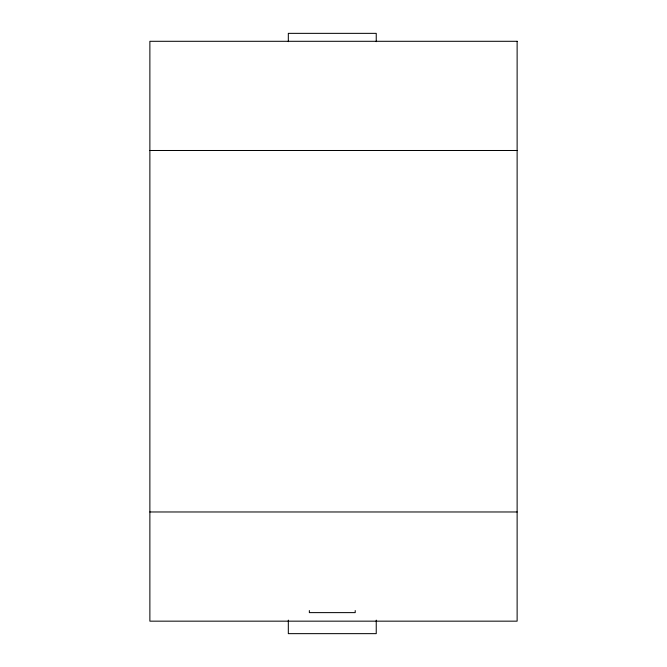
<?xml version="1.0" encoding="UTF-8"?>
<svg xmlns="http://www.w3.org/2000/svg" width="667" height="667" viewBox="0 0 667 667"><rect width="100%" height="100%" fill="white"/><g stroke="black" fill="none" stroke-linecap="round" stroke-linejoin="round"><path stroke-width="1" d="M149.875 150.492L517.125 150.492M149.875 511.973L517.125 511.973M376.238 41.662L376.238 33.35L288.319 33.35L288.319 41.662M376.238 620.135L376.238 633.65L288.319 633.65L288.319 620.135M355.211 610.555L355.211 612.623L309.346 612.623L309.346 610.555M517.125 41.296L149.875 41.296L149.875 621.16L517.125 621.16L517.125 41.296"/></g></svg>
